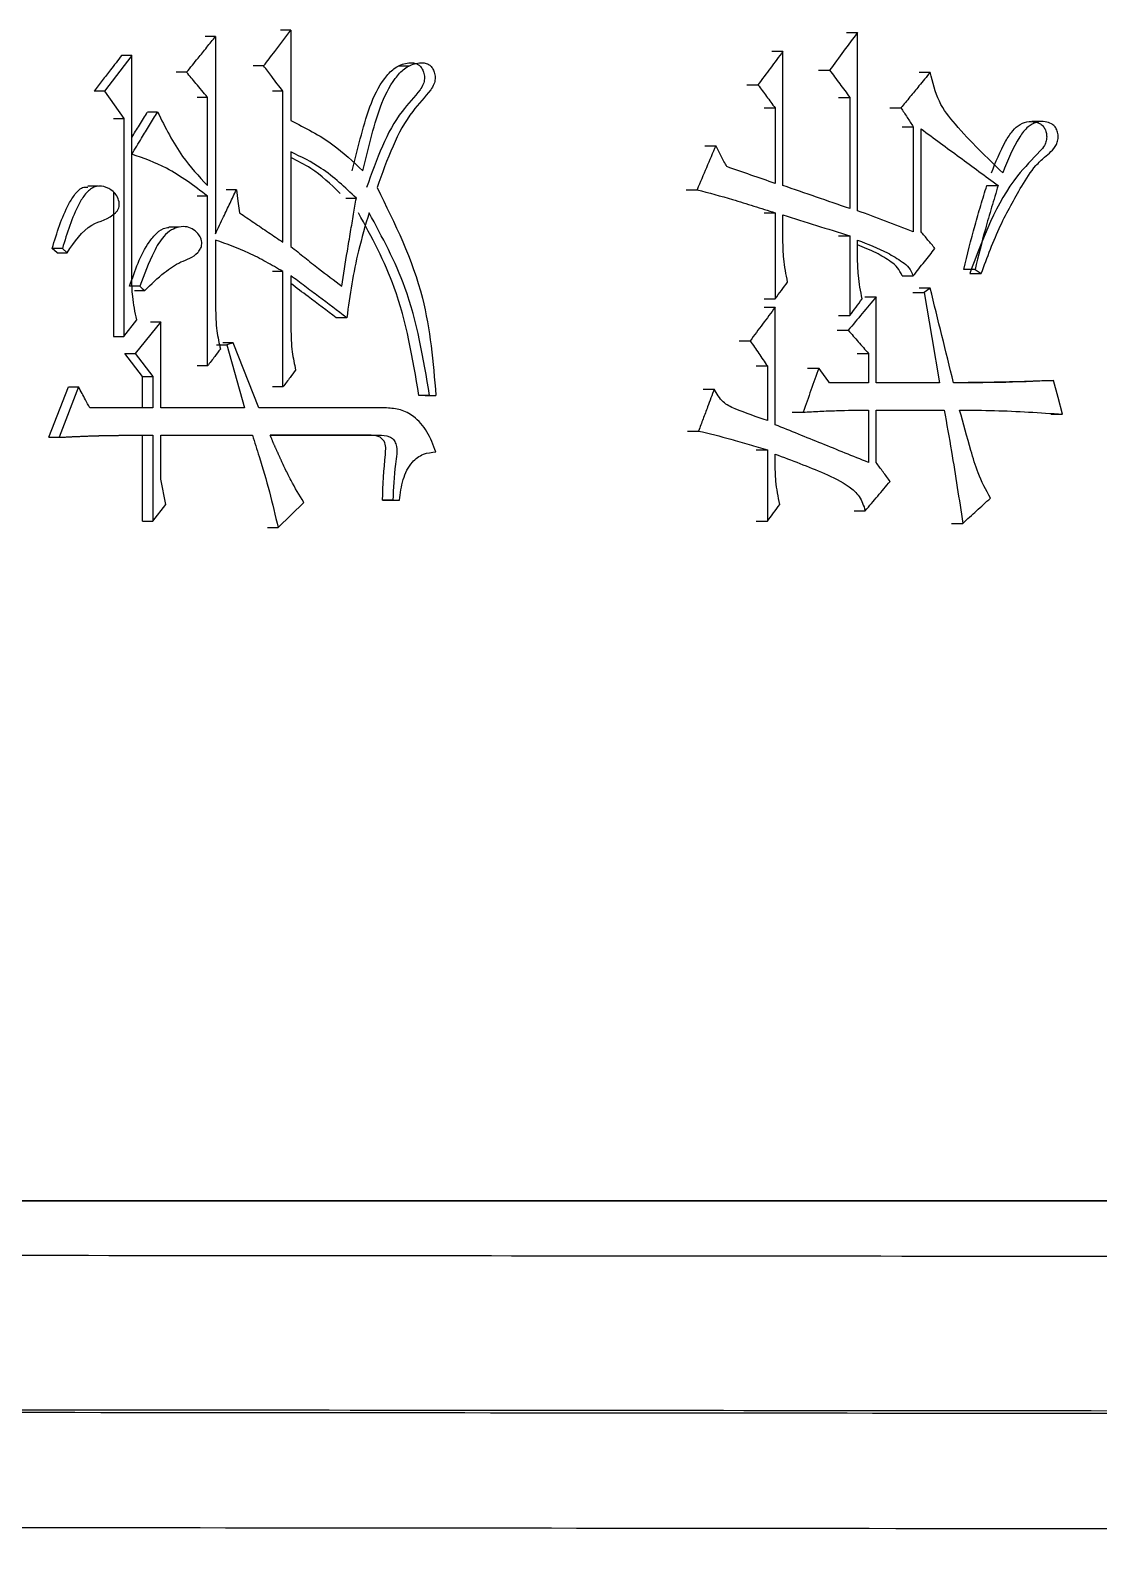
# Model space of a CAD drawing. Header units: millimetres. Extents: x 2180 to 4616, y 795 to 2518.
# Drawn here: x 3027 to 3032.51, y 1013.17 to 1020.97 of the extents above; entities that cross this region are included whole.
import ezdxf

# ---------------------------------------------------------------- set-up
doc = ezdxf.new("R2010")
doc.units = ezdxf.units.MM

msp = doc.modelspace()

# ---------------------------------------------------------------- linework, layer by layer
at = {"color": 7, "linetype": 'Continuous', "lineweight": 25}
for p, q in [((3027.9553, 1020.9375), (3027.9019, 1020.9375)), ((3027.9553, 1020.9375), (3027.9553, 1019.9207)), ((3028.3436, 1020.97), (3028.2897, 1020.97)), ((3028.3436, 1020.97), (3028.3436, 1020.5047)), ((3031.207, 1020.9592), (3031.2644, 1020.9592)), ((3031.2645, 1020.0397), (3031.2644, 1020.9592)), ((3030.8228, 1020.8618), (3030.8798, 1020.8618)), ((3030.8798, 1020.1695), (3030.8798, 1020.8618)), ((3027.524, 1020.8401), (3027.3826, 1020.6563)), ((3027.524, 1020.8401), (3027.4711, 1020.8401)), ((3027.524, 1020.3317), (3027.524, 1020.8401)), ((3028.2033, 1020.7861), (3028.1496, 1020.7861)), ((3028.9514, 1020.7849), (3028.8964, 1020.7849)), ((3031.0631, 1020.7645), (3031.1204, 1020.7645)), ((3027.8062, 1020.7536), (3027.753, 1020.7536)), ((3030.6944, 1020.6887), (3030.7512, 1020.6887)), ((3031.5816, 1020.7537), (3031.6395, 1020.7537)), ((3027.3826, 1020.6563), (3027.3299, 1020.6563)), ((3027.3826, 1020.6563), (3027.4824, 1020.5156)), ((3027.9139, 1020.6238), (3027.8606, 1020.6238)), ((3027.9139, 1020.1695), (3027.9139, 1020.6238)), ((3028.3024, 1020.6563), (3028.2485, 1020.6563)), ((3028.3024, 1019.8774), (3028.3024, 1020.6563)), ((3031.2245, 1020.6238), (3031.2245, 1020.0505)), ((3027.6569, 1020.5481), (3027.6039, 1020.5481)), ((3030.7827, 1020.5697), (3030.8396, 1020.5697)), ((3030.8396, 1020.5697), (3030.8396, 1020.1803)), ((3031.4304, 1020.5697), (3031.4881, 1020.5697)), ((3027.4296, 1020.5156), (3027.4824, 1020.5156)), ((3027.4824, 1020.5156), (3027.4824, 1019.3906)), ((3031.4941, 1020.4724), (3031.5518, 1020.4724)), ((3031.5518, 1020.4724), (3031.5518, 1019.9315)), ((3031.5917, 1019.9315), (3031.5917, 1020.4616)), ((3032.2208, 1020.4992), (3032.1619, 1020.4992)), ((3030.4773, 1020.375), (3030.5338, 1020.375)), ((3027.524, 1019.6935), (3027.524, 1020.3316)), ((3028.3436, 1020.3426), (3028.3436, 1019.8558)), ((3027.3501, 1020.166), (3027.2971, 1020.166)), ((3028.0628, 1020.1478), (3028.0093, 1020.1478)), ((3030.3806, 1020.1479), (3030.4371, 1020.1479)), ((3031.9308, 1020.1695), (3031.9891, 1020.1695)), ((3027.4296, 1020.1362), (3027.4296, 1019.3906)), ((3027.9139, 1020.1153), (3027.8606, 1020.1153)), ((3027.9139, 1019.2392), (3027.9139, 1020.1153)), ((3028.6269, 1020.1046), (3028.6811, 1020.1046)), ((3030.8396, 1020.0289), (3030.8396, 1019.5854)), ((3030.8798, 1019.8882), (3030.8798, 1020.0181)), ((3027.7683, 1019.9553), (3027.7148, 1019.9553)), ((3031.1671, 1019.9099), (3031.2245, 1019.9099)), ((3031.2245, 1019.9099), (3031.2245, 1019.4988)), ((3027.1386, 1019.8233), (3027.1135, 1019.845)), ((3027.1659, 1019.845), (3027.191, 1019.8233)), ((3027.9553, 1019.8882), (3027.9553, 1019.5421)), ((3031.2645, 1019.8017), (3031.2645, 1019.8883)), ((3027.1386, 1019.8233), (3027.191, 1019.8233)), ((3028.3024, 1019.726), (3028.2486, 1019.726)), ((3028.3024, 1019.131), (3028.3024, 1019.726)), ((3028.3436, 1019.7043), (3028.3436, 1019.4339)), ((3031.4937, 1019.7043), (3031.5518, 1019.7043)), ((3031.8701, 1019.7368), (3031.8119, 1019.7368)), ((3031.8701, 1019.7368), (3031.9018, 1019.7152)), ((3027.5375, 1019.6287), (3027.5904, 1019.6287)), ((3031.3028, 1019.5962), (3031.3604, 1019.5962)), ((3031.3604, 1019.1527), (3031.3604, 1019.5962)), ((3031.5498, 1019.6178), (3031.6076, 1019.6178)), ((3031.6395, 1019.6395), (3031.5816, 1019.6395)), ((3031.6395, 1019.6395), (3031.6076, 1019.6178)), ((3030.7827, 1019.5421), (3030.8397, 1019.5421)), ((3030.8397, 1018.9363), (3030.8397, 1019.5421)), ((3027.4824, 1019.3906), (3027.5489, 1019.4772)), ((3027.6735, 1019.4664), (3027.5406, 1019.3041)), ((3027.6204, 1019.4664), (3027.6735, 1019.4664)), ((3027.6735, 1019.0228), (3027.6735, 1019.4664)), ((3028.6318, 1019.488), (3028.5776, 1019.488)), ((3027.4296, 1019.3906), (3027.4824, 1019.3906)), ((3030.6542, 1019.369), (3030.711, 1019.369)), ((3031.1591, 1019.4231), (3031.2165, 1019.4231)), ((3027.4877, 1019.3041), (3027.5406, 1019.3041)), ((3027.579, 1019.1851), (3027.4877, 1019.3041)), ((3027.5406, 1019.3041), (3027.632, 1019.1851)), ((3027.9598, 1019.3474), (3028.0132, 1019.3474)), ((3028.0463, 1019.3582), (3027.9928, 1019.3582)), ((3028.0463, 1019.3582), (3028.0132, 1019.3474)), ((3028.0132, 1019.3474), (3028.1042, 1019.0228)), ((3028.1786, 1019.0228), (3028.0463, 1019.3582)), ((3031.2629, 1019.3041), (3031.3204, 1019.3041)), ((3031.3204, 1019.3041), (3031.3204, 1019.1527)), ((3027.9139, 1019.2392), (3027.8606, 1019.2392)), ((3030.7426, 1019.2392), (3030.7995, 1019.2392)), ((3030.7995, 1019.2392), (3030.7995, 1018.9579)), ((3031.0071, 1019.2284), (3031.0643, 1019.2284)), ((3027.0969, 1018.8714), (3027.1968, 1019.131)), ((3027.2493, 1019.131), (3027.1493, 1018.8714)), ((3027.1968, 1019.131), (3027.2493, 1019.131)), ((3027.579, 1019.1851), (3027.632, 1019.1851)), ((3027.579, 1019.0228), (3027.579, 1019.1851)), ((3027.632, 1019.1851), (3027.632, 1019.0228)), ((3028.3024, 1019.131), (3028.2486, 1019.131)), ((3031.3204, 1019.1527), (3031.1204, 1019.1527)), ((3031.6872, 1019.1527), (3031.3604, 1019.1527)), ((3032.0796, 1019.1585), (3032.2151, 1019.1635)), ((3032.2151, 1019.1635), (3032.2741, 1019.1635)), ((3029.0583, 1019.0878), (3029.0035, 1019.0878)), ((3029.0363, 1019.0878), (3029.0911, 1019.0878)), ((3029.0584, 1019.0878), (3029.0911, 1019.0878)), ((3030.4693, 1019.1203), (3030.5258, 1019.1203)), ((3027.632, 1019.0228), (3027.3076, 1019.0228)), ((3028.1042, 1019.0228), (3027.6735, 1019.0228)), ((3028.8372, 1019.0229), (3028.1786, 1019.0228)), ((3030.9271, 1019.0012), (3030.9841, 1019.0012)), ((3031.3204, 1019.012), (3031.3204, 1018.7416)), ((3031.3604, 1019.0121), (3031.7111, 1019.0121)), ((3031.3604, 1018.7416), (3031.3604, 1019.0121)), ((3031.6531, 1019.0121), (3031.7111, 1019.0121)), ((3032.2628, 1018.9904), (3032.3215, 1018.9904)), ((3030.3887, 1018.9039), (3030.4451, 1018.9039)), ((3027.0969, 1018.8714), (3027.1493, 1018.8714)), ((3027.579, 1018.4387), (3027.579, 1018.8822)), ((3027.632, 1018.8822), (3027.632, 1018.4387)), ((3027.6735, 1018.8822), (3028.1455, 1018.8822)), ((3027.6735, 1018.6551), (3027.6735, 1018.8822)), ((3028.0919, 1018.8822), (3028.1455, 1018.8822)), ((3028.2364, 1018.8822), (3028.7961, 1018.8822)), ((3028.7416, 1018.8822), (3028.2364, 1018.8822)), ((3028.7419, 1018.8822), (3028.7964, 1018.8822)), ((3030.7995, 1018.8065), (3030.7995, 1018.4387)), ((3030.8397, 1018.7416), (3030.8397, 1018.7849)), ((3027.6984, 1018.5252), (3027.6735, 1018.6551)), ((3027.632, 1018.4387), (3027.6984, 1018.5252)), ((3028.2776, 1018.4063), (3028.4096, 1018.5361)), ((3028.87, 1018.5469), (3028.8155, 1018.5469)), ((3028.8482, 1018.5469), (3028.9028, 1018.5469)), ((3028.87, 1018.5469), (3028.9028, 1018.5469)), ((3031.2469, 1018.4928), (3031.3044, 1018.4928)), ((3031.7484, 1018.4279), (3031.8065, 1018.4279)), ((3028.2238, 1018.4063), (3028.2776, 1018.4063))]:
    msp.add_line(p, q, dxfattribs=at)
at = {"color": 7, "linetype": 'Continuous', "lineweight": 25, "flags": 128}
for points in [[(3031.1671, 1020.6238), (3031.1956, 1020.6238), (3031.2245, 1020.6238)], [(3028.0628, 1020.1478), (3028.0711, 1020.0883), (3028.0794, 1020.0289)], [(3030.7827, 1020.0289), (3030.7988, 1020.0289), (3030.815, 1020.0289), (3030.8396, 1020.0289)], [(3027.1659, 1019.845), (3027.1462, 1019.845), (3027.1299, 1019.845), (3027.1135, 1019.845)], [(3031.8436, 1019.7152), (3031.8579, 1019.7152), (3031.8726, 1019.7152), (3031.8872, 1019.7152), (3031.9018, 1019.7152)], [(3027.5655, 1019.6502), (3027.5462, 1019.6502), (3027.5294, 1019.6502), (3027.5126, 1019.6502)], [(3027.5655, 1019.6502), (3027.5779, 1019.6394), (3027.5904, 1019.6287)], [(3031.6076, 1019.6178), (3031.6474, 1019.3852), (3031.6872, 1019.1527)], [(3030.7827, 1019.5854), (3030.7969, 1019.5854), (3030.8114, 1019.5854), (3030.8396, 1019.5854)], [(3031.1671, 1019.4988), (3031.1814, 1019.4988), (3031.1959, 1019.4988), (3031.2245, 1019.4988)], [(3032.3215, 1018.9904), (3032.2978, 1019.077), (3032.2741, 1019.1635)], [(3030.7426, 1018.8065), (3030.757, 1018.8065), (3030.7717, 1018.8065), (3030.7995, 1018.8065)], [(3027.579, 1018.4387), (3027.5922, 1018.4387), (3027.6055, 1018.4387), (3027.632, 1018.4387)], [(3030.7426, 1018.4387), (3030.7568, 1018.4387), (3030.7712, 1018.4387), (3030.7995, 1018.4387)]]:
    msp.add_lwpolyline(points, dxfattribs=at)
at = {"color": 7, "linetype": 'Continuous', "lineweight": 25}
for points, knots in [([(3027.8062, 1020.7536), (3027.8259, 1020.7779), (3027.8606, 1020.8207), (3027.9103, 1020.882), (3027.9403, 1020.919), (3027.9553, 1020.9375)], [0, 0, 0, 0, 0.396526, 0.698263, 1, 1, 1, 1]), ([(3028.2033, 1020.7861), (3028.2224, 1020.811), (3028.2553, 1020.8542), (3028.302, 1020.9155), (3028.3298, 1020.9518), (3028.3436, 1020.97)], [0, 0, 0, 0, 0.407195, 0.703597, 1, 1, 1, 1]), ([(3031.2644, 1020.9592), (3031.2405, 1020.9267), (3031.1925, 1020.8618), (3031.1444, 1020.7969), (3031.1204, 1020.7645)], [0, 0, 0, 0, 0.5, 1, 1, 1, 1]), ([(3030.8798, 1020.8618), (3030.8584, 1020.833), (3030.8156, 1020.7753), (3030.7727, 1020.7176), (3030.7512, 1020.6887)], [0, 0, 0, 0, 0.5, 1, 1, 1, 1]), ([(3027.4711, 1020.8401), (3027.4519, 1020.8152), (3027.4188, 1020.772), (3027.3717, 1020.7107), (3027.3438, 1020.6744), (3027.3299, 1020.6563)], [0, 0, 0, 0, 0.407433, 0.703716, 1, 1, 1, 1]), ([(3028.3024, 1020.6563), (3028.2928, 1020.6687), (3028.2738, 1020.6937), (3028.2408, 1020.737), (3028.2173, 1020.7678), (3028.2033, 1020.7861)], [0, 0, 0, 0, 0.288433, 0.576865, 1, 1, 1, 1]), ([(3028.6596, 1020.2451), (3028.6733, 1020.2998), (3028.7144, 1020.4646), (3028.7701, 1020.6599), (3028.8727, 1020.7762), (3028.9247, 1020.7989), (3028.9654, 1020.8042), (3028.9912, 1020.7992), (3029.0093, 1020.7873), (3029.022, 1020.7697), (3029.0306, 1020.7468), (3029.0336, 1020.7198), (3029.0271, 1020.6893), (3028.9882, 1020.6313), (3028.9003, 1020.5441), (3028.8081, 1020.3695), (3028.759, 1020.2309), (3028.7333, 1020.1586)], [0, 0, 0, 0, 0.113914, 0.343514, 0.39365, 0.444093, 0.471622, 0.490424, 0.505143, 0.519852, 0.535775, 0.554403, 0.572991, 0.596467, 0.700314, 0.843728, 1, 1, 1, 1]), ([(3028.714, 1020.2451), (3028.7277, 1020.2998), (3028.7688, 1020.4645), (3028.8246, 1020.6599), (3028.9274, 1020.7762), (3028.9795, 1020.7989), (3029.0203, 1020.8042), (3029.0461, 1020.7992), (3029.0642, 1020.7873), (3029.0769, 1020.7696), (3029.0855, 1020.7467), (3029.0884, 1020.7197), (3029.082, 1020.6893), (3029.043, 1020.6312), (3028.955, 1020.5441), (3028.8627, 1020.3695), (3028.8135, 1020.2308), (3028.7878, 1020.1586)], [0, 0, 0, 0, 0.113866, 0.34337, 0.39359, 0.444116, 0.471653, 0.490478, 0.50521, 0.519932, 0.535866, 0.554481, 0.573032, 0.596509, 0.70042, 0.843829, 1, 1, 1, 1]), ([(3031.1204, 1020.7645), (3031.1378, 1020.741), (3031.1725, 1020.6941), (3031.2071, 1020.6473), (3031.2245, 1020.6238)], [0, 0, 0, 0, 0.499999, 1, 1, 1, 1]), ([(3027.9139, 1020.6238), (3027.9039, 1020.6358), (3027.884, 1020.6599), (3027.8481, 1020.7031), (3027.8221, 1020.7344), (3027.8062, 1020.7536)], [0, 0, 0, 0, 0.277776, 0.555554, 1, 1, 1, 1]), ([(3030.7512, 1020.6887), (3030.766, 1020.6689), (3030.7955, 1020.6292), (3030.8249, 1020.5896), (3030.8396, 1020.5697)], [0, 0, 0, 0, 0.499999, 1, 1, 1, 1]), ([(3031.6395, 1020.7537), (3031.62, 1020.73), (3031.5851, 1020.6875), (3031.5346, 1020.6262), (3031.5036, 1020.5886), (3031.4881, 1020.5697)], [0, 0, 0, 0, 0.386049, 0.693024, 1, 1, 1, 1]), ([(3032.0129, 1020.2344), (3031.9298, 1020.3145), (3031.8136, 1020.4264), (3031.6764, 1020.5988), (3031.6519, 1020.7016), (3031.6395, 1020.7536)], [0, 0, 0, 0, 0.553442, 0.773992, 1, 1, 1, 1]), ([(3027.5239, 1020.3317), (3027.5407, 1020.3589), (3027.5712, 1020.4086), (3027.6155, 1020.4808), (3027.6431, 1020.5257), (3027.6569, 1020.5481)], [0, 0, 0, 0, 0.377948, 0.688974, 1, 1, 1, 1]), ([(3027.524, 1020.4178), (3027.5368, 1020.4388), (3027.5635, 1020.4822), (3027.5901, 1020.5257), (3027.6038, 1020.5481)], [0, 0, 0, 0, 0.483308, 1, 1, 1, 1]), ([(3027.6569, 1020.5481), (3027.6963, 1020.4686), (3027.7664, 1020.3272), (3027.869, 1020.2175), (3027.9139, 1020.1695)], [0, 0, 0, 0, 0.562196, 1, 1, 1, 1]), ([(3031.4881, 1020.5697), (3031.4987, 1020.5535), (3031.52, 1020.5211), (3031.5412, 1020.4886), (3031.5518, 1020.4724)], [0, 0, 0, 0, 0.499999, 1, 1, 1, 1]), ([(3028.3436, 1020.5047), (3028.4177, 1020.4672), (3028.551, 1020.3997), (3028.6639, 1020.2926), (3028.714, 1020.2451)], [0, 0, 0, 0, 0.556253, 1, 1, 1, 1]), ([(3031.5917, 1020.4616), (3031.658, 1020.4129), (3031.7907, 1020.3155), (3031.923, 1020.2182), (3031.9891, 1020.1695)], [0, 0, 0, 0, 0.5, 1, 1, 1, 1]), ([(3031.9542, 1020.2344), (3031.9766, 1020.2903), (3032.0075, 1020.3674), (3032.0604, 1020.4504), (3032.1017, 1020.4886), (3032.1471, 1020.5018), (3032.1848, 1020.4979), (3032.211, 1020.4855), (3032.2268, 1020.4696), (3032.2362, 1020.4492), (3032.2402, 1020.4254), (3032.2382, 1020.4), (3032.2271, 1020.3712), (3032.1744, 1020.3131), (3032.0009, 1020.1412), (3031.9111, 1019.8985), (3031.8433, 1019.7152)], [0, 0, 0, 0, 0.133499, 0.184051, 0.225722, 0.267722, 0.304937, 0.324851, 0.341374, 0.357927, 0.374455, 0.392764, 0.411749, 0.441496, 0.578283, 1, 1, 1, 1]), ([(3031.9018, 1019.7152), (3031.9331, 1019.7992), (3031.992, 1019.9572), (3032.0929, 1020.1387), (3032.168, 1020.2592), (3032.2237, 1020.3123), (3032.2619, 1020.343), (3032.2875, 1020.3724), (3032.2982, 1020.4047), (3032.299, 1020.4316), (3032.2929, 1020.4569), (3032.2802, 1020.4767), (3032.2597, 1020.4918), (3032.2277, 1020.5011), (3032.1852, 1020.4987), (3032.1376, 1020.472), (3032.073, 1020.3862), (3032.0385, 1020.2991), (3032.0129, 1020.2344)], [0, 0, 0, 0, 0.197624, 0.371591, 0.471167, 0.521337, 0.556787, 0.592598, 0.61138, 0.630161, 0.649113, 0.666951, 0.682877, 0.711545, 0.752921, 0.793459, 0.846543, 1, 1, 1, 1]), ([(3030.5338, 1020.375), (3030.5177, 1020.3372), (3030.4855, 1020.2614), (3030.4532, 1020.1857), (3030.4371, 1020.1479)], [0, 0, 0, 0, 0.499999, 1, 1, 1, 1]), ([(3030.5902, 1020.2669), (3030.5808, 1020.2849), (3030.562, 1020.3209), (3030.5432, 1020.357), (3030.5338, 1020.375)], [0, 0, 0, 0, 0.499998, 1, 1, 1, 1]), ([(3027.9139, 1020.1153), (3027.8451, 1020.1675), (3027.7232, 1020.2601), (3027.5844, 1020.3099), (3027.5239, 1020.3316)], [0, 0, 0, 0, 0.564258, 1, 1, 1, 1]), ([(3028.6811, 1020.1046), (3028.6229, 1020.1599), (3028.5196, 1020.2579), (3028.3971, 1020.3169), (3028.3436, 1020.3426)], [0, 0, 0, 0, 0.563785, 1, 1, 1, 1]), ([(3028.5979, 1020.1291), (3028.5493, 1020.1759), (3028.4712, 1020.251), (3028.3785, 1020.2964), (3028.3436, 1020.3134)], [0, 0, 0, 0, 0.623667, 1, 1, 1, 1]), ([(3030.8396, 1020.1803), (3030.7981, 1020.1947), (3030.7151, 1020.2236), (3030.6319, 1020.2524), (3030.5902, 1020.2669)], [0, 0, 0, 0, 0.4999992, 1, 1, 1, 1]), ([(3027.1135, 1019.845), (3027.1377, 1019.9251), (3027.168, 1020.0258), (3027.23, 1020.1262), (3027.265, 1020.1624), (3027.2898, 1020.1619), (3027.2968, 1020.1618)], [0, 0, 0, 0, 0.625775, 0.785774, 0.939583, 1, 1, 1, 1]), ([(3027.191, 1019.8233), (3027.2284, 1019.8792), (3027.2945, 1019.9779), (3027.4111, 1019.9963), (3027.4502, 1020.0403), (3027.4574, 1020.0538), (3027.4601, 1020.0696), (3027.4577, 1020.0916), (3027.4478, 1020.1171), (3027.4219, 1020.1471), (3027.3809, 1020.1681), (3027.3265, 1020.1664), (3027.2824, 1020.1274), (3027.2206, 1020.0244), (3027.1902, 1019.9245), (3027.1659, 1019.845)], [0, 0, 0, 0, 0.207477, 0.366822, 0.383118, 0.39879, 0.41441, 0.430881, 0.46509, 0.497024, 0.558703, 0.619218, 0.681584, 0.746434, 1, 1, 1, 1]), ([(3027.9553, 1019.9207), (3027.9692, 1019.9501), (3027.9941, 1020.0026), (3028.0299, 1020.0783), (3028.0519, 1020.1247), (3028.0628, 1020.1478)], [0, 0, 0, 0, 0.387874, 0.693937, 1, 1, 1, 1]), ([(3028.7878, 1020.1585), (3028.8792, 1019.974), (3029.0441, 1019.6415), (3029.0767, 1019.2583), (3029.0911, 1019.0878)], [0, 0, 0, 0, 0.554855, 1, 1, 1, 1]), ([(3030.4371, 1020.1479), (3030.4982, 1020.1315), (3030.5963, 1020.1053), (3030.7301, 1020.064), (3030.8031, 1020.0406), (3030.8396, 1020.0289)], [0, 0, 0, 0, 0.452168, 0.726066, 1, 1, 1, 1]), ([(3031.2245, 1020.0505), (3031.1671, 1020.0703), (3031.0524, 1020.11), (3030.9373, 1020.1497), (3030.8798, 1020.1695)], [0, 0, 0, 0, 0.5000002, 1, 1, 1, 1]), ([(3031.8116, 1019.7368), (3031.8303, 1019.8129), (3031.8576, 1019.9239), (3031.8995, 1020.0672), (3031.9201, 1020.1354), (3031.9305, 1020.1695)], [0, 0, 0, 0, 0.5221196, 0.7610345, 1, 1, 1, 1]), ([(3031.9891, 1020.1695), (3031.9778, 1020.1323), (3031.9553, 1020.0578), (3031.9136, 1019.9143), (3031.8872, 1019.8065), (3031.8701, 1019.7368)], [0, 0, 0, 0, 0.260983, 0.521979, 1, 1, 1, 1]), ([(3028.6071, 1019.6503), (3028.6161, 1019.7106), (3028.63, 1019.8044), (3028.6509, 1019.9278), (3028.6664, 1020.0189), (3028.6763, 1020.0768), (3028.6811, 1020.1046)], [0, 0, 0, 0, 0.3974374, 0.6170172, 0.8157107, 1, 1, 1, 1]), ([(3028.0794, 1020.0289), (3028.104, 1020.0121), (3028.1536, 1019.9785), (3028.2279, 1019.928), (3028.2775, 1019.8943), (3028.3024, 1019.8774)], [0, 0, 0, 0, 0.331513, 0.665756, 1, 1, 1, 1]), ([(3028.7468, 1020.0288), (3028.7277, 1019.964), (3028.6923, 1019.8439), (3028.6554, 1019.6625), (3028.6397, 1019.5463), (3028.6318, 1019.488)], [0, 0, 0, 0, 0.368096, 0.683267, 1, 1, 1, 1]), ([(3029.0035, 1019.0877), (3028.9718, 1019.2781), (3028.9156, 1019.6152), (3028.7601, 1019.9034), (3028.6924, 1020.0288)], [0, 0, 0, 0, 0.56483, 1, 1, 1, 1]), ([(3029.0583, 1019.0877), (3029.0266, 1019.2781), (3028.9703, 1019.6153), (3028.8146, 1019.9034), (3028.7468, 1020.0288)], [0, 0, 0, 0, 0.564773, 1, 1, 1, 1]), ([(3030.8798, 1020.0181), (3030.9373, 1020), (3031.0524, 1019.964), (3031.1671, 1019.9279), (3031.2245, 1019.9099)], [0, 0, 0, 0, 0.5, 1, 1, 1, 1]), ([(3031.5518, 1019.9315), (3031.504, 1019.9496), (3031.4083, 1019.9856), (3031.3124, 1020.0217), (3031.2645, 1020.0397)], [0, 0, 0, 0, 0.5, 1, 1, 1, 1]), ([(3027.5126, 1019.6502), (3027.5402, 1019.7313), (3027.5749, 1019.8328), (3027.6502, 1019.9256), (3027.6875, 1019.9516), (3027.7102, 1019.9526), (3027.715, 1019.9528)], [0, 0, 0, 0, 0.6392681, 0.8011578, 0.9582099, 1, 1, 1, 1]), ([(3027.5904, 1019.6287), (3027.6236, 1019.6606), (3027.6818, 1019.7165), (3027.7737, 1019.7804), (3027.8468, 1019.7998), (3027.8765, 1019.8402), (3027.8841, 1019.8588), (3027.8856, 1019.8772), (3027.881, 1019.8963), (3027.8675, 1019.9199), (3027.8432, 1019.9439), (3027.8072, 1019.9588), (3027.7673, 1019.9575), (3027.7253, 1019.9416), (3027.6775, 1019.9006), (3027.6211, 1019.8012), (3027.5877, 1019.7106), (3027.5655, 1019.6502)], [0, 0, 0, 0, 0.148754, 0.260728, 0.372296, 0.394322, 0.416456, 0.432197, 0.447933, 0.473769, 0.515229, 0.556405, 0.603707, 0.651901, 0.70837, 0.805731, 1, 1, 1, 1]), ([(3031.6634, 1019.845), (3031.6514, 1019.8594), (3031.6275, 1019.8883), (3031.6036, 1019.9171), (3031.5917, 1019.9315)], [0, 0, 0, 0, 0.500001, 1, 1, 1, 1]), ([(3028.3024, 1019.726), (3028.2734, 1019.7429), (3028.2156, 1019.7769), (3028.1013, 1019.8361), (3028.0128, 1019.8677), (3027.9553, 1019.8882)], [0, 0, 0, 0, 0.259479, 0.519027, 1, 1, 1, 1]), ([(3028.3436, 1019.8558), (3028.3674, 1019.8365), (3028.4149, 1019.798), (3028.5024, 1019.7289), (3028.5669, 1019.6805), (3028.6071, 1019.6503)], [0, 0, 0, 0, 0.273449, 0.546904, 1, 1, 1, 1]), ([(3030.9039, 1019.6719), (3030.8959, 1019.7117), (3030.8816, 1019.7828), (3030.8804, 1019.856), (3030.8798, 1019.8882)], [0, 0, 0, 0, 0.558835, 1, 1, 1, 1]), ([(3031.2645, 1019.8883), (3031.3167, 1019.8681), (3031.3964, 1019.8372), (3031.4828, 1019.7854), (3031.5313, 1019.7486), (3031.5449, 1019.7192), (3031.5518, 1019.7043)], [0, 0, 0, 0, 0.494008, 0.754052, 0.875824, 1, 1, 1, 1]), ([(3031.4937, 1019.7043), (3031.4869, 1019.7192), (3031.4733, 1019.7486), (3031.4248, 1019.7853), (3031.357, 1019.8269), (3031.297, 1019.8505), (3031.2645, 1019.8634)], [0, 0, 0, 0, 0.152424, 0.301831, 0.620832, 1, 1, 1, 1]), ([(3031.5518, 1019.7043), (3031.5614, 1019.7164), (3031.5805, 1019.7405), (3031.6177, 1019.7874), (3031.6453, 1019.8222), (3031.6634, 1019.845)], [0, 0, 0, 0, 0.257094, 0.514188, 1, 1, 1, 1]), ([(3031.2884, 1019.5854), (3031.2805, 1019.6251), (3031.2663, 1019.6963), (3031.265, 1019.7694), (3031.2645, 1019.8017)], [0, 0, 0, 0, 0.558835, 1, 1, 1, 1]), ([(3027.5489, 1019.4772), (3027.5406, 1019.5169), (3027.5258, 1019.5881), (3027.5245, 1019.6612), (3027.524, 1019.6935)], [0, 0, 0, 0, 0.558836, 1, 1, 1, 1]), ([(3028.6318, 1019.488), (3028.5835, 1019.5243), (3028.5113, 1019.5785), (3028.4152, 1019.6507), (3028.3675, 1019.6864), (3028.3436, 1019.7043)], [0, 0, 0, 0, 0.503826, 0.751913, 1, 1, 1, 1]), ([(3030.8396, 1019.5854), (3030.8504, 1019.5998), (3030.8718, 1019.6286), (3030.8932, 1019.6575), (3030.9039, 1019.6719)], [0, 0, 0, 0, 0.5, 1, 1, 1, 1]), ([(3028.5775, 1019.488), (3028.5292, 1019.5244), (3028.4513, 1019.583), (3028.3732, 1019.6416), (3028.3436, 1019.6638)], [0, 0, 0, 0, 0.620419, 1, 1, 1, 1]), ([(3031.3604, 1019.5962), (3031.3364, 1019.5673), (3031.2885, 1019.5096), (3031.2405, 1019.452), (3031.2165, 1019.4231)], [0, 0, 0, 0, 0.5, 1, 1, 1, 1]), ([(3031.7588, 1019.1527), (3031.7389, 1019.2338), (3031.6992, 1019.3961), (3031.6594, 1019.5583), (3031.6395, 1019.6395)], [0, 0, 0, 0, 0.5, 1, 1, 1, 1]), ([(3027.9553, 1019.5421), (3027.9563, 1019.501), (3027.9581, 1019.4278), (3027.9734, 1019.3569), (3027.9801, 1019.3257)], [0, 0, 0, 0, 0.561072, 1, 1, 1, 1]), ([(3030.8397, 1019.5421), (3030.8182, 1019.5132), (3030.7754, 1019.4556), (3030.7325, 1019.3979), (3030.711, 1019.369)], [0, 0, 0, 0, 0.5, 1, 1, 1, 1]), ([(3031.2245, 1019.4988), (3031.2351, 1019.5133), (3031.2565, 1019.5421), (3031.2778, 1019.5709), (3031.2884, 1019.5854)], [0, 0, 0, 0, 0.5, 1, 1, 1, 1]), ([(3028.3436, 1019.4339), (3028.3446, 1019.3928), (3028.3464, 1019.3196), (3028.3616, 1019.2487), (3028.3683, 1019.2176)], [0, 0, 0, 0, 0.5610721, 1, 1, 1, 1]), ([(3030.711, 1019.369), (3030.7258, 1019.3474), (3030.7553, 1019.3041), (3030.7847, 1019.2608), (3030.7995, 1019.2392)], [0, 0, 0, 0, 0.499998, 1, 1, 1, 1]), ([(3031.2165, 1019.4231), (3031.2338, 1019.4033), (3031.2685, 1019.3636), (3031.3031, 1019.3239), (3031.3204, 1019.3041)], [0, 0, 0, 0, 0.499998, 1, 1, 1, 1]), ([(3027.9801, 1019.3257), (3027.9707, 1019.3134), (3027.9549, 1019.2928), (3027.9328, 1019.2639), (3027.9202, 1019.2474), (3027.9139, 1019.2392)], [0, 0, 0, 0, 0.428361, 0.714181, 1, 1, 1, 1]), ([(3028.3683, 1019.2176), (3028.3589, 1019.2052), (3028.3432, 1019.1846), (3028.3212, 1019.1558), (3028.3087, 1019.1393), (3028.3024, 1019.131)], [0, 0, 0, 0, 0.428361, 0.714181, 1, 1, 1, 1]), ([(3031.0643, 1019.2284), (3031.051, 1019.1905), (3031.0243, 1019.1148), (3030.9975, 1019.0391), (3030.9841, 1019.0012)], [0, 0, 0, 0, 0.499999, 1, 1, 1, 1]), ([(3031.1204, 1019.1527), (3031.1111, 1019.1653), (3031.0924, 1019.1905), (3031.0737, 1019.2158), (3031.0643, 1019.2284)], [0, 0, 0, 0, 0.500001, 1, 1, 1, 1]), ([(3027.3076, 1019.0228), (3027.3, 1019.0369), (3027.2865, 1019.062), (3027.2671, 1019.098), (3027.2552, 1019.12), (3027.2493, 1019.131)], [0, 0, 0, 0, 0.39045, 0.695224, 1, 1, 1, 1]), ([(3032.2741, 1019.1635), (3032.1805, 1019.1595), (3032.0844, 1019.1554), (3031.9857, 1019.1539), (3031.9784, 1019.1538), (3031.9711, 1019.1537), (3031.9637, 1019.1536), (3031.9564, 1019.1536), (3031.9491, 1019.1535), (3031.9418, 1019.1534), (3031.9345, 1019.1533), (3031.9248, 1019.1532), (3031.915, 1019.1532), (3031.9053, 1019.1531), (3031.8979, 1019.1531), (3031.8906, 1019.153), (3031.8833, 1019.153), (3031.876, 1019.1529), (3031.8687, 1019.1529), (3031.8614, 1019.1529), (3031.8516, 1019.1528), (3031.8418, 1019.1528), (3031.8321, 1019.1528), (3031.8248, 1019.1528), (3031.8174, 1019.1528), (3031.8101, 1019.1527), (3031.8028, 1019.1527), (3031.7955, 1019.1527), (3031.7881, 1019.1527), (3031.7808, 1019.1527), (3031.771, 1019.1527), (3031.7637, 1019.1527), (3031.7588, 1019.1527)], [0, 0, 0, 0, 0.54643, 0.560604, 0.574777, 0.588951, 0.603124, 0.617298, 0.631471, 0.645645, 0.659818, 0.673992, 0.702338, 0.716512, 0.730685, 0.744859, 0.759032, 0.773206, 0.787379, 0.801553, 0.815726, 0.844073, 0.858247, 0.87242, 0.886594, 0.900767, 0.914941, 0.929114, 0.943288, 0.957461, 0.971635, 1, 1, 1, 1]), ([(3032.0799, 1019.1579), (3032.0785, 1019.1579), (3032.0729, 1019.1577), (3032.0183, 1019.1559), (3031.9314, 1019.154), (3031.8397, 1019.1532), (3031.7865, 1019.1529), (3031.7642, 1019.1528), (3031.7588, 1019.1528)], [0, 0, 0, 0, 0.035118, 0.139502, 0.536343, 0.82284, 0.957086, 1, 1, 1, 1]), ([(3030.5258, 1019.1203), (3030.5144, 1019.0896), (3030.4952, 1019.0382), (3030.4683, 1018.9661), (3030.4529, 1018.9246), (3030.4451, 1018.9039)], [0, 0, 0, 0, 0.425233, 0.712616, 1, 1, 1, 1]), ([(3030.7995, 1018.9579), (3030.7443, 1018.9767), (3030.6674, 1019.0029), (3030.566, 1019.0478), (3030.5393, 1019.0959), (3030.5259, 1019.1202)], [0, 0, 0, 0, 0.554938, 0.7747379, 1, 1, 1, 1]), ([(3029.0912, 1018.7957), (3029.0777, 1018.8318), (3029.051, 1018.9028), (3028.9848, 1018.9783), (3028.91, 1019.0179), (3028.8613, 1019.0212), (3028.8372, 1019.0229)], [0, 0, 0, 0, 0.291064, 0.572494, 0.787521, 1, 1, 1, 1]), ([(3030.9841, 1019.0012), (3031.0127, 1019.0028), (3031.0699, 1019.006), (3031.182, 1019.0104), (3031.2655, 1019.0114), (3031.3204, 1019.012)], [0, 0, 0, 0, 0.2547769, 0.5095601, 1, 1, 1, 1]), ([(3031.7111, 1019.0121), (3031.7238, 1018.941), (3031.7474, 1018.8084), (3031.7787, 1018.6136), (3031.7973, 1018.4898), (3031.8065, 1018.4279)], [0, 0, 0, 0, 0.366425, 0.683185, 1, 1, 1, 1]), ([(3031.7906, 1019.0121), (3031.8505, 1019.0116), (3031.9692, 1019.0106), (3032.1462, 1019.0023), (3032.2631, 1018.9944), (3032.3215, 1018.9904)], [0, 0, 0, 0, 0.337206, 0.668546, 1, 1, 1, 1]), ([(3031.9493, 1018.5576), (3031.9264, 1018.6003), (3031.8851, 1018.6775), (3031.8396, 1018.8341), (3031.8098, 1018.9425), (3031.7906, 1019.0121)], [0, 0, 0, 0, 0.308167, 0.555958, 1, 1, 1, 1]), ([(3030.4451, 1018.9039), (3030.5004, 1018.8904), (3030.5876, 1018.8692), (3030.7053, 1018.8351), (3030.7681, 1018.816), (3030.7995, 1018.8065)], [0, 0, 0, 0, 0.465077, 0.732516, 1, 1, 1, 1]), ([(3031.3204, 1018.7416), (3031.2404, 1018.7741), (3031.0805, 1018.839), (3030.9199, 1018.9039), (3030.8397, 1018.9363)], [0, 0, 0, 0, 0.5, 1, 1, 1, 1]), ([(3027.1493, 1018.8714), (3027.1523, 1018.8715), (3027.1585, 1018.8719), (3027.1678, 1018.8723), (3027.1771, 1018.8728), (3027.1848, 1018.8731), (3027.1925, 1018.8735), (3027.1987, 1018.8738), (3027.2064, 1018.8742), (3027.2141, 1018.8745), (3027.2234, 1018.875), (3027.2311, 1018.8753), (3027.2388, 1018.8757), (3027.245, 1018.8759), (3027.2527, 1018.8763), (3027.2589, 1018.8765), (3027.2666, 1018.8769), (3027.2743, 1018.8772), (3027.2836, 1018.8775), (3027.2913, 1018.8778), (3027.299, 1018.8781), (3027.3052, 1018.8783), (3027.3129, 1018.8786), (3027.3206, 1018.8789), (3027.3283, 1018.8791), (3027.336, 1018.8793), (3027.3437, 1018.8796), (3027.3515, 1018.8798), (3027.3592, 1018.88), (3027.3653, 1018.8801), (3027.3731, 1018.8803), (3027.3808, 1018.8804), (3027.3885, 1018.8806), (3027.3962, 1018.8807), (3027.4039, 1018.8809), (3027.4116, 1018.881), (3027.4193, 1018.8811), (3027.4255, 1018.8812), (3027.4332, 1018.8813), (3027.4409, 1018.8814), (3027.4486, 1018.8815), (3027.4563, 1018.8816), (3027.464, 1018.8817), (3027.4717, 1018.8817), (3027.4794, 1018.8818), (3027.4872, 1018.8819), (3027.4949, 1018.8819), (3027.5026, 1018.882), (3027.5087, 1018.882), (3027.5164, 1018.882), (3027.5241, 1018.8821), (3027.5318, 1018.8821), (3027.5395, 1018.8821), (3027.5472, 1018.8821), (3027.5549, 1018.8822), (3027.5626, 1018.8822), (3027.5688, 1018.8822), (3027.5765, 1018.8822), (3027.5842, 1018.8822), (3027.5919, 1018.8822), (3027.5996, 1018.8822), (3027.6073, 1018.8822), (3027.615, 1018.8822), (3027.6232, 1018.8822), (3027.6284, 1018.8822), (3027.632, 1018.8822)], [0, 0, 0, 0, 0.019168, 0.038335, 0.057502, 0.07667, 0.086254, 0.105421, 0.115005, 0.134172, 0.15334, 0.172507, 0.182091, 0.201259, 0.210842, 0.23001, 0.239594, 0.258761, 0.277929, 0.297096, 0.30668, 0.325847, 0.335431, 0.354599, 0.373766, 0.38335, 0.402517, 0.421685, 0.431268, 0.450436, 0.46002, 0.479187, 0.498355, 0.507938, 0.527106, 0.546273, 0.555857, 0.575025, 0.584608, 0.603776, 0.622943, 0.632527, 0.651695, 0.670862, 0.680446, 0.699613, 0.718781, 0.728365, 0.747532, 0.757116, 0.776283, 0.795451, 0.805034, 0.824202, 0.843369, 0.852953, 0.872121, 0.881704, 0.900872, 0.920039, 0.929623, 0.948791, 0.967958, 0.977542, 1, 1, 1, 1]), ([(3028.1455, 1018.8822), (3028.1571, 1018.8455), (3028.1876, 1018.749), (3028.2346, 1018.5913), (3028.2633, 1018.468), (3028.2776, 1018.4063)], [0, 0, 0, 0, 0.234581, 0.616855, 1, 1, 1, 1]), ([(3028.4096, 1018.5361), (3028.3871, 1018.5733), (3028.3535, 1018.6292), (3028.3196, 1018.6984), (3028.3031, 1018.7332), (3028.2955, 1018.7495), (3028.2915, 1018.7583), (3028.2892, 1018.7633), (3028.2863, 1018.7696), (3028.284, 1018.7746), (3028.2812, 1018.7809), (3028.2789, 1018.7859), (3028.2766, 1018.791), (3028.2744, 1018.796), (3028.2721, 1018.801), (3028.2693, 1018.8074), (3028.267, 1018.8124), (3028.2642, 1018.8187), (3028.262, 1018.8238), (3028.2592, 1018.8301), (3028.257, 1018.8352), (3028.2542, 1018.8415), (3028.252, 1018.8466), (3028.2492, 1018.8529), (3028.247, 1018.858), (3028.2442, 1018.8643), (3028.242, 1018.8694), (3028.2392, 1018.8758), (3028.2375, 1018.8796), (3028.2364, 1018.8822)], [0, 0, 0, 0, 0.340494, 0.510588, 0.595628, 0.638147, 0.648777, 0.670037, 0.680666, 0.701926, 0.712556, 0.733815, 0.744445, 0.755075, 0.776334, 0.786964, 0.808224, 0.818854, 0.840113, 0.850743, 0.872003, 0.882632, 0.903892, 0.914522, 0.935781, 0.946411, 0.967671, 0.9783, 1, 1, 1, 1]), ([(3028.8154, 1018.5469), (3028.8192, 1018.6259), (3028.8235, 1018.7168), (3028.8342, 1018.8181), (3028.8269, 1018.8526), (3028.7939, 1018.8826), (3028.7632, 1018.8824), (3028.7416, 1018.8822)], [0, 0, 0, 0, 0.575027, 0.661027, 0.741894, 0.819512, 1, 1, 1, 1]), ([(3028.7961, 1018.8822), (3028.8153, 1018.8819), (3028.8421, 1018.8814), (3028.8737, 1018.8623), (3028.8964, 1018.814), (3028.8753, 1018.7037), (3028.8721, 1018.6082), (3028.87, 1018.5469)], [0, 0, 0, 0, 0.163972, 0.228894, 0.296062, 0.547773, 1, 1, 1, 1]), ([(3028.9028, 1018.5469), (3028.9076, 1018.5829), (3028.9172, 1018.6537), (3028.9597, 1018.7421), (3029.0251, 1018.7899), (3029.0693, 1018.7938), (3029.0912, 1018.7957)], [0, 0, 0, 0, 0.292624, 0.57669, 0.790427, 1, 1, 1, 1]), ([(3030.8397, 1018.7849), (3030.9248, 1018.7529), (3031.0545, 1018.7042), (3031.2011, 1018.6361), (3031.2782, 1018.5703), (3031.2956, 1018.5189), (3031.3044, 1018.4928)], [0, 0, 0, 0, 0.4936188, 0.7520723, 0.8741797, 1, 1, 1, 1]), ([(3030.8638, 1018.5253), (3030.8558, 1018.565), (3030.8415, 1018.6362), (3030.8402, 1018.7093), (3030.8397, 1018.7416)], [0, 0, 0, 0, 0.5588349, 1, 1, 1, 1]), ([(3031.4322, 1018.6443), (3031.4202, 1018.6605), (3031.3963, 1018.6929), (3031.3723, 1018.7254), (3031.3604, 1018.7416)], [0, 0, 0, 0, 0.500002, 1, 1, 1, 1]), ([(3031.3044, 1018.4928), (3031.3257, 1018.518), (3031.3683, 1018.5685), (3031.4109, 1018.619), (3031.4322, 1018.6443)], [0, 0, 0, 0, 0.5, 1, 1, 1, 1]), ([(3028.8154, 1018.5469), (3028.8215, 1018.5469), (3028.8324, 1018.5469), (3028.8434, 1018.5469), (3028.8482, 1018.5469)], [0, 0, 0, 0, 0.56, 1, 1, 1, 1]), ([(3030.7995, 1018.4387), (3030.8102, 1018.4532), (3030.8316, 1018.482), (3030.853, 1018.5108), (3030.8638, 1018.5253)], [0, 0, 0, 0, 0.5, 1, 1, 1, 1]), ([(3031.8065, 1018.4279), (3031.8303, 1018.4495), (3031.8779, 1018.4927), (3031.9255, 1018.5359), (3031.9493, 1018.5576)], [0, 0, 0, 0, 0.5, 1, 1, 1, 1]), ([(3039.7919, 1014.9358), (3039.0547, 1014.9358), (3037.4007, 1014.9358), (3033.551, 1014.9358), (3029.3113, 1014.9358), (3023.7106, 1014.9357), (3017.8587, 1014.9357), (3011.7273, 1014.9356), (3005.332, 1014.9355), (3001.3382, 1014.9355), (2998.6339, 1014.9354)], [0, 0, 0, 0, 0.0675233, 0.1515081, 0.3196482, 0.4036328, 0.5717715, 0.7399066, 0.8238912, 1, 1, 1, 1]), ([(2998.7421, 1014.9355), (2999.3884, 1014.9355), (3002.6238, 1014.9355), (3008.3757, 1014.9356), (3014.5753, 1014.9356), (3020.5847, 1014.9357), (3025.2242, 1014.9357), (3030.7614, 1014.9358), (3034.9698, 1014.9358), (3039.9043, 1014.9358), (3044.502, 1014.9359), (3048.597, 1014.9359), (3052.2787, 1014.936), (3054.8871, 1014.936), (3057.6972, 1014.9361), (3059.5676, 1014.9361), (3061.5958, 1014.9362), (3062.3521, 1014.9363), (3062.8808, 1014.9364)], [0, 0, 0, 0, 0.020124, 0.100733, 0.181328, 0.221587, 0.302184, 0.342442, 0.423039, 0.463298, 0.543894, 0.624491, 0.664749, 0.745346, 0.785604, 0.8662, 0.906458, 1, 1, 1, 1]), ([(2991.6031, 1014.6674), (2992.8754, 1014.6674), (2995.2017, 1014.6673), (2998.5652, 1014.6669), (3001.6984, 1014.6663), (3004.8145, 1014.6656), (3007.9083, 1014.6647), (3010.9737, 1014.6636), (3014.0053, 1014.6623), (3018.2592, 1014.6602), (3023.7996, 1014.6568), (3030.5436, 1014.6516), (3037.2712, 1014.645), (3042.9921, 1014.6376), (3047.7127, 1014.63), (3051.5154, 1014.6226), (3054.9495, 1014.6143), (3057.9079, 1014.6053), (3060.3614, 1014.5956), (3061.4069, 1014.5887), (3061.9387, 1014.5852)], [0, 0, 0, 0, 0.037781, 0.069081, 0.100468, 0.131943, 0.163506, 0.195157, 0.226895, 0.258722, 0.330934, 0.408983, 0.49287, 0.582593, 0.645672, 0.711347, 0.779618, 0.850484, 0.923944, 1, 1, 1, 1]), ([(3062.6948, 1013.7861), (3062.1951, 1013.7894), (3061.2092, 1013.7959), (3058.9287, 1013.8052), (3056.1679, 1013.8138), (3052.9395, 1013.8218), (3049.3288, 1013.8292), (3044.7828, 1013.8369), (3039.1797, 1013.8446), (3032.461, 1013.8518), (3025.5584, 1013.8575), (3018.6289, 1013.862), (3011.8048, 1013.8653), (3005.1948, 1013.8675), (2998.8849, 1013.8688), (2994.3806, 1013.8693), (2991.9979, 1013.8693), (2991.6031, 1013.8693)], [0, 0, 0, 0, 0.07139, 0.140843, 0.208359, 0.273937, 0.337578, 0.399281, 0.488173, 0.572709, 0.652888, 0.72871, 0.800173, 0.867277, 0.930021, 0.988406, 1, 1, 1, 1]), ([(3063.2316, 1013.7721), (3062.5067, 1013.7767), (3061.0569, 1013.7858), (3057.2667, 1013.7987), (3052.3685, 1013.8108), (3046.3279, 1013.8218), (3039.2799, 1013.8315), (3031.3371, 1013.8398), (3022.6373, 1013.8465), (3013.3304, 1013.8515), (3004.8886, 1013.8543), (2997.6085, 1013.8557), (2993.6049, 1013.8559), (2991.6031, 1013.856)], [0, 0, 0, 0, 0.0981345, 0.196269, 0.2944034, 0.3925379, 0.4906723, 0.5888066, 0.686941, 0.7850753, 0.8832097, 0.9416048, 1, 1, 1, 1]), ([(2973.216, 1013.2644), (2976.2407, 1013.2653), (2982.2771, 1013.267), (2991.4302, 1013.2673), (3000.4722, 1013.266), (3009.2995, 1013.263), (3017.7917, 1013.2583), (3024.6362, 1013.2531), (3030.0933, 1013.248), (3034.4461, 1013.2434), (3038.904, 1013.2378), (3043.3826, 1013.2313), (3047.5164, 1013.2241), (3051.2568, 1013.2163), (3054.5751, 1013.2081), (3057.6104, 1013.1991), (3060.2625, 1013.1892), (3062.4975, 1013.1785), (3063.4754, 1013.171), (3063.9746, 1013.1671)], [0, 0, 0, 0, 0.074691, 0.149062, 0.223115, 0.296848, 0.370262, 0.443356, 0.483243, 0.526636, 0.573536, 0.623941, 0.677851, 0.725458, 0.775499, 0.827974, 0.882883, 0.940225, 1, 1, 1, 1])]:
    msp.add_open_spline(points, degree=3, knots=knots, dxfattribs=at)

doc.saveas('drawing.dxf')
